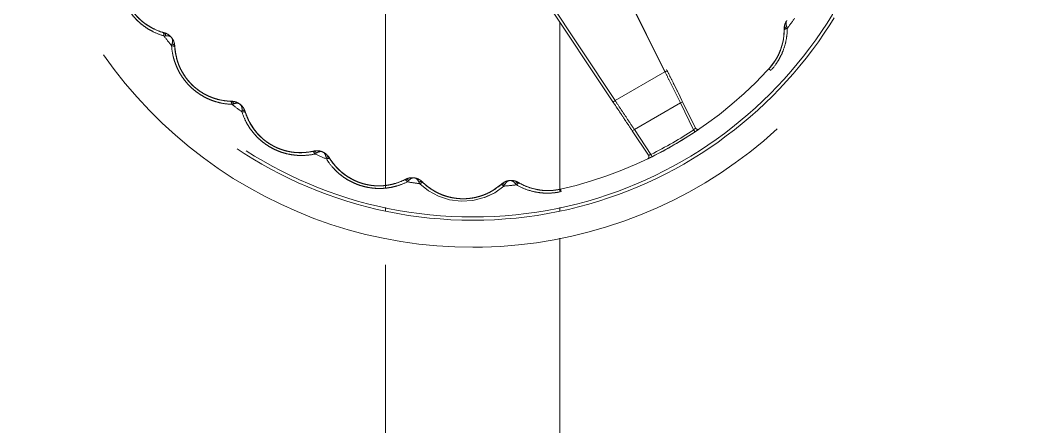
# Model space of a CAD drawing. Extents: x -181672 to 290600, y -29000 to 395522.
# Drawn here: x 11331.9 to 11615.3, y 37439.2 to 37551.7 of the extents above; entities that cross this region are included whole.
import ezdxf

# ---------------------------------------------------------------- set-up
doc = ezdxf.new("R2010")
doc.units = 0
doc.header["$LTSCALE"] = 10
doc.linetypes.add('XFM7Q20PCW-200K$0$ACAD_ISO03W100', pattern=[30, 12, -18])
doc.layers.add('XFM7Q20PCW-200K$0$PCW EQ (FUTURE)', color=252, linetype='XFM7Q20PCW-200K$0$ACAD_ISO03W100', lineweight=9)

# ---------------------------------------------------------------- blocks, each defined once
blk = doc.blocks.new('XFM7Q20PCW-200K$0$漢唐美光 8NHV4A-10FDA-NC150-M - 漢唐美光 8NHV4A-10FDA-NC150-M-V1107-CUB_L40')
for p, q in [((-461.64, -3.58), (-461.33, -3.58)), ((-456.31, -4.42), (-455.23, -4.83)), ((-450.61, -7.8), (-450.14, -7.29)), ((-441.48, -31.75), (-434.19, -28.13)), ((-433.13, -28.29), (-433.71, -28.68)), ((-433.71, -28.68), (-441.17, -32.37)), ((-441.48, -31.75), (-441.17, -32.37)), ((-433.8, -45.13), (-441.17, -32.37)), ((-449.82, -36.65), (-491.77, -57.46)), ((-491.75, -57.49), (-449.8, -36.68)), ((-441.85, -50.46), (-449.8, -36.68)), ((-426.87, -40.52), (-433.8, -45.13)), ((-433.41, -45.71), (-426.64, -41.21)), ((-426.87, -40.52), (-426.25, -40.21)), ((-433.8, -45.13), (-433.41, -45.71)), ((-441.85, -50.46), (-480.85, -76.38)), ((-441.17, -50.87), (-480.73, -77.17)), ((-463.62, -65.79), (-416.52, -65.79)), ((-417.24, -65.6), (-416.56, -65.45)), ((-416.56, -65.45), (-417.24, -65.6)), ((-412.17, -65.79), (-411.25, -65.79)), ((-403.63, -65.79), (-276.3, -65.79)), ((-419.62, -78.7), (-419.64, -79.69)), ((-418.94, -76.99), (-419.1, -77.26)), ((-418.94, -76.99), (-419.1, -77.26)), ((-418.65, -81.97), (-418.44, -82.2)), ((-418.1, -81.29), (-416.27, -83.85)), ((-416.27, -83.85), (-414.97, -86.6)), ((-415.79, -86.53), (-415.33, -87.79)), ((-414.91, -86.77), (-414.1, -89.94)), ((-416.16, -99.52), (-415.62, -98.27)), ((-419.04, -103.69), (-419.26, -103.91)), ((-419.04, -103.69), (-419.26, -103.91)), ((-420.41, -107.11), (-420.38, -106.13)), ((-420.11, -105.18), (-420.38, -106.13)), ((-419.97, -108.58), (-419.83, -108.86)), ((-417.54, -114.09), (-502.15, -114.09)), ((-418.33, -113.7), (-418.19, -115.04)), ((-411.25, -114.09), (-412.17, -114.09)), ((-276.3, -114.09), (-403.63, -114.09)), ((-421.86, -126.2), (-421.05, -125.13)), ((-425.68, -129.54), (-425.95, -129.7)), ((-427.85, -132.53), (-427.58, -131.58)), ((-427.09, -130.72), (-427.58, -131.58)), ((-427.79, -134.06), (-427.72, -134.36)), ((-427.79, -134.06), (-427.72, -134.36)), ((-427.45, -139.43), (-427.65, -140.76)), ((-433.95, -150.68), (-432.89, -149.84)), ((-438.47, -152.98), (-438.77, -153.07)), ((-441.3, -155.34), (-440.81, -154.49)), ((-440.12, -153.78), (-440.81, -154.49)), ((-441.62, -156.84), (-441.62, -157.15)), ((-441.62, -156.84), (-441.62, -157.15)), ((-442.6, -162.13), (-443.12, -163.37)), ((-456.61, -172.56), (-456.92, -172.58)), ((-451.66, -171.44), (-450.43, -170.89)), ((-460.61, -175.53), (-460.69, -175.83)), ((-458.41, -172.93), (-459.25, -173.45)), ((-462.86, -180.42), (-463.67, -181.49))]:
    blk.add_line(p, q)
at = {"flags": 128}
for points in [[(-651.15, -89.94), (-651.05, -84.94), (-650.75, -79.95), (-650.25, -74.98), (-649.55, -70.03), (-648.66, -65.11), (-647.57, -60.23), (-646.28, -55.4), (-644.8, -50.62), (-643.14, -45.91), (-641.28, -41.27), (-639.24, -36.7), (-637.02, -32.22), (-634.63, -27.83), (-632.06, -23.55), (-629.32, -19.36), (-626.41, -15.29), (-623.35, -11.34), (-620.12, -7.52), (-616.75, -3.83), (-613.24, -0.27), (-609.58, 3.14), (-605.79, 6.4), (-601.88, 9.51), (-597.84, 12.46), (-593.69, 15.24), (-589.43, 17.86), (-585.07, 20.3), (-580.61, 22.57), (-576.07, 24.66), (-571.44, 26.56), (-566.75, 28.28), (-561.99, 29.81), (-557.17, 31.15), (-552.3, 32.29), (-547.39, 33.24), (-542.45, 33.99), (-537.48, 34.54), (-532.5, 34.9), (-527.5, 35.05), (-522.5, 35), (-517.51, 34.76), (-512.53, 34.31), (-507.57, 33.67), (-502.64, 32.83), (-497.75, 31.79), (-492.9, 30.55), (-488.11, 29.13), (-483.38, 27.51), (-478.72, 25.71), (-474.13, 23.72), (-469.63, 21.55), (-465.21, 19.2), (-460.9, 16.67), (-456.69, 13.98), (-452.59, 11.12), (-448.6, 8.1), (-444.75, 4.92), (-441.02, 1.59), (-437.42, -1.89), (-433.97, -5.51), (-430.67, -9.26), (-427.52, -13.15), (-424.53, -17.15), (-421.7, -21.27), (-419.04, -25.51), (-416.55, -29.84), (-414.23, -34.27), (-412.09, -38.79), (-410.14, -43.39), (-408.37, -48.07), (-406.79, -52.81), (-405.4, -57.62), (-404.21, -62.47), (-403.2, -67.37), (-402.4, -72.3), (-401.79, -77.27), (-401.39, -82.25), (-401.18, -87.24), (-401.15, -89.94)], [(-461.33, -3.58), (-458.68, -3.81), (-456.12, -4.49), (-453.72, -5.56), (-451.51, -7.03), (-450.61, -7.8)], [(-461.33, -3.58), (-458.71, -3.81), (-456.31, -4.42)], [(-455.23, -4.83), (-452.89, -6.05), (-450.79, -7.63), (-450.61, -7.8)], [(-417.24, -65.6), (-418.3, -61.26), (-419.53, -56.97), (-420.94, -52.74), (-422.51, -48.56), (-424.25, -44.45), (-426.15, -40.41), (-428.21, -36.45), (-430.43, -32.58), (-432.8, -28.79), (-435.32, -25.11), (-437.98, -21.53), (-440.79, -18.06), (-443.73, -14.7), (-446.81, -11.47), (-450.01, -8.36), (-450.61, -7.8)], [(-433.92, -27.11), (-433.86, -27.23), (-433.82, -27.36), (-433.8, -27.49), (-433.81, -27.63), (-433.85, -27.76), (-433.91, -27.89), (-433.98, -27.97), (-434.08, -28.07)], [(-433.13, -28.29), (-430.74, -32.06), (-428.5, -35.92), (-426.42, -39.87), (-426.25, -40.21)], [(-426.64, -41.21), (-426.52, -41.15), (-426.39, -41.11), (-426.25, -41.09), (-426.11, -41.11), (-425.98, -41.15), (-425.86, -41.21), (-425.78, -41.27), (-425.68, -41.38), (-425.62, -41.49)], [(-417.24, -65.6), (-416.88, -68.16), (-416.94, -70.78), (-417.43, -73.33), (-418.31, -75.76), (-418.94, -76.99)], [(-417.24, -65.6), (-416.88, -68.21), (-416.95, -70.81), (-417.16, -72.22)], [(-418.94, -76.99), (-417.84, -74.61), (-417.16, -72.22)], [(-414.1, -89.94), (-414.91, -86.76), (-416.27, -83.85), (-418.1, -81.29)], [(-418.44, -82.2), (-416.9, -84.33), (-415.79, -86.53)], [(-415.33, -87.79), (-414.75, -90.37), (-414.59, -92.99), (-414.87, -95.56), (-415.56, -98.1), (-416.64, -100.44), (-418.09, -102.6), (-419.04, -103.69)], [(-401.15, -89.94), (-401.25, -94.94), (-401.55, -99.93), (-402.05, -104.91), (-402.75, -109.86), (-403.64, -114.78), (-404.73, -119.66), (-406.02, -124.49), (-407.49, -129.26), (-409.16, -133.98), (-411.02, -138.62), (-413.06, -143.19), (-415.27, -147.67), (-417.67, -152.05), (-420.24, -156.34), (-422.98, -160.52), (-425.89, -164.59), (-428.95, -168.54), (-432.17, -172.37), (-435.54, -176.06), (-439.06, -179.61), (-442.72, -183.02), (-446.51, -186.29), (-450.42, -189.39), (-454.46, -192.34), (-458.61, -195.13), (-462.87, -197.74), (-467.23, -200.19), (-471.69, -202.46), (-476.23, -204.54), (-480.85, -206.45), (-485.55, -208.17), (-490.31, -209.7), (-495.13, -211.03), (-499.99, -212.18), (-504.9, -213.12), (-509.85, -213.88), (-514.82, -214.43), (-519.8, -214.78), (-524.8, -214.94), (-529.8, -214.89), (-534.79, -214.64), (-539.77, -214.2), (-544.73, -213.55), (-549.66, -212.71), (-554.55, -211.67), (-559.39, -210.44), (-564.19, -209.02), (-568.92, -207.4), (-573.58, -205.6), (-578.17, -203.61), (-582.67, -201.43), (-587.08, -199.09), (-591.4, -196.56), (-595.61, -193.87), (-599.71, -191.01), (-603.69, -187.98), (-607.55, -184.8), (-611.28, -181.47), (-614.87, -177.99), (-618.32, -174.38), (-621.63, -170.62), (-624.78, -166.74), (-627.77, -162.73), (-630.6, -158.61), (-633.26, -154.38), (-635.75, -150.05), (-638.07, -145.62), (-640.2, -141.1), (-642.16, -136.49), (-643.93, -131.82), (-645.51, -127.07), (-646.9, -122.27), (-648.09, -117.42), (-649.09, -112.52), (-649.9, -107.58), (-650.5, -102.62), (-650.91, -97.64), (-651.12, -92.64), (-651.15, -89.94)], [(-418.76, -104.62), (-416.82, -102.22), (-415.31, -99.45), (-414.32, -96.4), (-413.9, -93.18), (-414.1, -89.94)], [(-419.04, -103.69), (-417.38, -101.64), (-416.16, -99.52)], [(-419.83, -108.86), (-418.86, -111.3), (-418.33, -113.7)], [(-418.19, -115.04), (-418.26, -117.69), (-418.75, -120.27), (-419.65, -122.69), (-420.94, -124.98), (-422.56, -126.99), (-424.5, -128.72), (-425.68, -129.54)], [(-425.68, -129.54), (-423.58, -127.97), (-421.86, -126.2)], [(-427.72, -134.36), (-427.38, -136.97), (-427.45, -139.43)], [(-427.65, -140.76), (-428.36, -143.31), (-429.47, -145.69), (-430.93, -147.82), (-432.75, -149.72), (-434.81, -151.27), (-437.12, -152.47), (-438.47, -152.98)], [(-438.47, -152.98), (-436.04, -151.97), (-433.95, -150.68)], [(-441.62, -157.15), (-441.93, -159.76), (-442.6, -162.13)], [(-443.12, -163.37), (-444.44, -165.67), (-446.1, -167.7), (-448.04, -169.41), (-450.26, -170.8), (-452.65, -171.8), (-455.18, -172.4), (-456.61, -172.56)], [(-456.61, -172.56), (-454.01, -172.18), (-451.66, -171.44)], [(-460.69, -175.83), (-461.63, -178.29), (-462.86, -180.42)], [(-463.67, -181.49), (-465.51, -183.4), (-467.62, -184.96), (-469.92, -186.14), (-472.42, -186.95), (-474.97, -187.33), (-477.57, -187.29), (-479, -187.09)]]:
    blk.add_lwpolyline(points, dxfattribs=at)
blk.add_circle((-526.15, -89.94), 379.98)
for centre, radius, start, end in [((-526.15, -89.94), 117.51, 0, 180), ((-526.15, -89.94), 116.61, 0, 180), ((-526.15, -89.94), 108.39, 53.5796, 55.4204), ((-434.5, -27.51), 0.7, 296.3873, 34.2654), ((-526.15, -89.94), 111.6, 26.4637, 33.5363), ((-526.15, -89.94), 110.9, 26.4637, 33.5363), ((-426.25, -41.79), 0.7, 25.7341, 123.6127), ((-526.15, -89.94), 108.39, 4.5796, 6.4204), ((-526.15, -89.94), 117.51, 180, 0), ((-526.15, -89.94), 116.61, 180, 0), ((-526.15, -89.94), 108.39, 350.3796, 352.2204), ((-526.15, -89.94), 108.39, 336.1796, 338.0204), ((-526.15, -89.94), 108.39, 321.9796, 323.8204), ((-526.15, -89.94), 108.39, 307.7796, 309.6204)]:
    blk.add_arc(centre, radius, start, end)
for centre, major_axis, ratio, start_param, end_param in [((-461.32, -2.08), (0.01, 1.5), 0.34988, 2.01934, 3.141593), ((-449.51, -36.52), (-0.311, 0.627), 0.481025, 0, 1.601158), ((-441.56, -50.29), (-0.388, 0.583), 0.481025, 1.540435, 3.141593), ((-417.64, -77.73), (-1.3, 0.74), 0.34988, 0, 1.122252), ((-417.3, -81.22), (1.14, 0.98), 0.34988, 2.01934, 3.141593), ((-417.96, -104.72), (-1.08, 1.04), 0.34988, 0, 1.122252), ((-418.49, -108.19), (1.34, 0.67), 0.34988, 2.01934, 3.141593), ((-424.89, -130.81), (-0.79, 1.27), 0.34988, 0, 1.122252), ((-426.25, -134.04), (1.47, 0.32), 0.34988, 2.01934, 3.141593), ((-438.01, -154.4), (-0.46, 1.43), 0.34988, 0, 1.122252), ((-440.13, -157.2), (-1.5, 0.05), 0.34988, 5.160933, 6.283185), ((-456.52, -174.06), (-0.09, 1.5), 0.34988, 0, 1.122252), ((-459.25, -176.25), (-1.44, 0.42), 0.34988, 5.160933, 6.283185)]:
    blk.add_ellipse(centre, major_axis=major_axis, ratio=ratio, start_param=start_param, end_param=end_param)
for points in [[(-464.01, -2.83), (-463.8, -2.98), (-463.29, -3.15), (-462.62, -3.02), (-462.26, -2.89)], [(-462.26, -2.89), (-462.44, -2.95), (-462.78, -3.05), (-463.26, -3.09), (-463.67, -3.02), (-463.91, -2.91), (-464.01, -2.83)], [(-464.01, -2.83), (-463.68, -3.07), (-462.93, -3.45), (-462.08, -3.58), (-461.64, -3.58)], [(-462.26, -2.89), (-462.18, -2.86), (-462.11, -2.83), (-462.03, -2.81)], [(-462.03, -2.81), (-462.11, -2.83), (-462.18, -2.86), (-462.26, -2.89)], [(-450.14, -7.29), (-450.95, -6.55), (-452.7, -5.22), (-455.62, -3.77), (-458.7, -2.91), (-460.77, -2.73), (-461.8, -2.72)], [(-461.58, -2.72), (-460.63, -2.74), (-459.66, -2.84), (-458.71, -3.01)], [(-461.64, -3.58), (-461.76, -3.58), (-462, -3.46), (-462.19, -3.09), (-462.26, -2.89)], [(-461.64, -3.58), (-461.59, -3.58), (-461.49, -3.58), (-461.38, -3.58), (-461.33, -3.58)], [(-461.33, -3.58), (-460.39, -3.58), (-458.5, -3.76), (-455.67, -4.55), (-452.97, -5.89), (-451.36, -7.11), (-450.61, -7.8)], [(-458.71, -3.01), (-457.67, -3.2), (-456.65, -3.49), (-455.65, -3.87)], [(-455.65, -3.87), (-455.14, -4.07), (-454.15, -4.5), (-453.21, -5.02), (-452.75, -5.31)], [(-452.75, -5.31), (-451.82, -5.88), (-450.95, -6.54), (-450.14, -7.29)], [(-434.19, -28.13), (-434.19, -28.13), (-434.07, -28.26), (-433.84, -28.53), (-433.71, -28.68)], [(-450.43, -36.19), (-449.52, -35.74), (-447.61, -34.79), (-444.59, -33.29), (-442.51, -32.26), (-441.48, -31.75)], [(-441.48, -31.75), (-442.44, -32.23), (-444.38, -33.19), (-447.2, -34.59), (-448.97, -35.47), (-449.82, -35.89)], [(-426.87, -40.52), (-426.81, -40.71), (-426.69, -41.05), (-426.64, -41.21), (-426.64, -41.21)], [(-441.83, -50.49), (-441.01, -49.95), (-439.31, -48.81), (-436.59, -46.99), (-434.73, -45.75), (-433.8, -45.13)], [(-433.41, -45.71), (-434.38, -46.35), (-436.31, -47.64), (-439.12, -49.51), (-440.89, -50.68), (-441.74, -51.24)], [(-441.17, -50.87), (-440.38, -50.35), (-438.73, -49.25), (-436.11, -47.51), (-434.31, -46.31), (-433.41, -45.71)], [(-418.94, -76.99), (-418.48, -76.18), (-417.69, -74.45), (-416.96, -71.6), (-416.77, -68.6), (-417.02, -66.59), (-417.24, -65.6)], [(-416.47, -65.89), (-416.29, -66.81), (-416.18, -67.75), (-416.16, -68.69)], [(-416.16, -68.69), (-416.12, -69.78), (-416.19, -70.86), (-416.36, -71.92)], [(-416.36, -71.92), (-416.53, -72.98), (-416.79, -74.01), (-417.14, -75)], [(-417.14, -75), (-417.49, -75.99), (-417.93, -76.93), (-418.44, -77.82)], [(-419.64, -79.69), (-419.68, -79.28), (-419.64, -78.44), (-419.32, -77.64), (-419.1, -77.26)], [(-419.1, -77.26), (-419.21, -77.45), (-419.4, -77.84), (-419.58, -78.45), (-419.67, -79.07), (-419.66, -79.48), (-419.64, -79.69)], [(-419.64, -79.69), (-419.67, -79.43), (-419.55, -78.91), (-419.11, -78.39), (-418.81, -78.14)], [(-418.81, -78.14), (-418.96, -78.26), (-419.22, -78.51), (-419.49, -78.9), (-419.64, -79.3), (-419.65, -79.56), (-419.64, -79.69)], [(-418.81, -78.14), (-418.95, -77.98), (-419.18, -77.64), (-419.16, -77.36), (-419.1, -77.26)], [(-418.94, -76.99), (-418.97, -77.04), (-419.02, -77.13), (-419.07, -77.22), (-419.1, -77.26)], [(-418.81, -78.14), (-418.75, -78.09), (-418.63, -77.99), (-418.5, -77.88), (-418.44, -77.82)], [(-419.64, -79.69), (-419.62, -79.94), (-419.41, -80.44), (-418.87, -80.86), (-418.53, -81.05)], [(-418.53, -81.05), (-418.7, -80.96), (-419, -80.76), (-419.34, -80.43), (-419.56, -80.07), (-419.63, -79.82), (-419.64, -79.69)], [(-418.65, -81.97), (-418.79, -81.8), (-419.05, -81.46), (-419.35, -80.89), (-419.55, -80.3), (-419.62, -79.89), (-419.64, -79.69)], [(-419.64, -79.69), (-419.6, -80.1), (-419.4, -80.91), (-418.94, -81.64), (-418.65, -81.97)], [(-418.53, -81.05), (-418.64, -81.23), (-418.79, -81.61), (-418.72, -81.88), (-418.65, -81.97)], [(-418.65, -81.97), (-418.61, -82), (-418.55, -82.08), (-418.48, -82.16), (-418.44, -82.2)], [(-418.53, -81.05), (-418.46, -81.09), (-418.39, -81.13), (-418.32, -81.17)], [(-418.32, -81.17), (-418.39, -81.13), (-418.46, -81.09), (-418.53, -81.05)], [(-419.26, -103.91), (-419.41, -104.06), (-419.69, -104.4), (-420.02, -104.94), (-420.26, -105.52), (-420.35, -105.93), (-420.38, -106.13)], [(-420.38, -106.13), (-420.32, -105.72), (-420.07, -104.92), (-419.57, -104.22), (-419.26, -103.91)], [(-419.19, -104.83), (-419.37, -104.91), (-419.68, -105.09), (-420.04, -105.4), (-420.28, -105.75), (-420.36, -106), (-420.38, -106.13)], [(-420.38, -106.13), (-420.34, -105.87), (-420.1, -105.39), (-419.55, -105), (-419.19, -104.83)], [(-419.26, -103.91), (-419.34, -103.99), (-419.43, -104.25), (-419.29, -104.64), (-419.19, -104.83)], [(-419.26, -103.91), (-419.22, -103.87), (-419.15, -103.8), (-419.08, -103.73), (-419.04, -103.69)], [(-418.98, -104.73), (-419.05, -104.76), (-419.12, -104.8), (-419.19, -104.83)], [(-419.19, -104.83), (-419.12, -104.8), (-419.05, -104.76), (-418.98, -104.73)], [(-420.38, -106.13), (-420.44, -106.54), (-420.44, -107.37), (-420.18, -108.19), (-419.97, -108.58)], [(-419.97, -108.58), (-420.08, -108.39), (-420.24, -107.99), (-420.39, -107.37), (-420.44, -106.74), (-420.41, -106.33), (-420.38, -106.13)], [(-420.38, -106.13), (-420.42, -106.38), (-420.34, -106.92), (-419.92, -107.46), (-419.64, -107.72)], [(-419.64, -107.72), (-419.78, -107.59), (-420.02, -107.33), (-420.27, -106.92), (-420.4, -106.52), (-420.4, -106.26), (-420.38, -106.13)], [(-419.64, -107.72), (-419.79, -107.87), (-420.03, -108.2), (-420.03, -108.48), (-419.97, -108.58)], [(-419.97, -108.58), (-419.95, -108.63), (-419.9, -108.72), (-419.86, -108.81), (-419.83, -108.86)], [(-419.28, -108.06), (-419.34, -108), (-419.46, -107.88), (-419.58, -107.78), (-419.64, -107.72)], [(-419.28, -108.06), (-418.82, -108.97), (-418.44, -109.94), (-418.15, -110.95)], [(-418.15, -110.95), (-417.85, -111.95), (-417.64, -113), (-417.54, -114.07)], [(-417.54, -114.07), (-417.48, -114.6), (-417.42, -115.68), (-417.46, -116.76), (-417.51, -117.3)], [(-417.51, -117.3), (-417.56, -117.84), (-417.7, -118.93), (-417.95, -119.99), (-418.1, -120.52)], [(-418.1, -120.52), (-418.25, -121.04), (-418.6, -122.08), (-419.04, -123.08), (-419.29, -123.56)], [(-419.29, -123.56), (-419.53, -124.05), (-420.06, -125), (-420.67, -125.88), (-421, -126.31)], [(-425.95, -129.7), (-426.14, -129.82), (-426.49, -130.07), (-426.94, -130.52), (-427.31, -131.02), (-427.5, -131.39), (-427.58, -131.58)], [(-427.58, -131.58), (-427.42, -131.2), (-426.98, -130.49), (-426.33, -129.93), (-425.95, -129.7)], [(-425.95, -129.7), (-426.05, -129.76), (-426.2, -130), (-426.17, -130.41), (-426.11, -130.61)], [(-425.95, -129.7), (-425.91, -129.68), (-425.82, -129.63), (-425.73, -129.57), (-425.68, -129.54)], [(-427.58, -131.58), (-427.74, -131.96), (-427.95, -132.77), (-427.89, -133.63), (-427.79, -134.06)], [(-427.79, -134.06), (-427.84, -133.84), (-427.91, -133.41), (-427.9, -132.78), (-427.79, -132.16), (-427.66, -131.77), (-427.58, -131.58)], [(-427.58, -131.58), (-427.68, -131.82), (-427.73, -132.35), (-427.47, -132.98), (-427.25, -133.31)], [(-427.25, -133.31), (-427.36, -133.15), (-427.53, -132.83), (-427.67, -132.38), (-427.69, -131.95), (-427.63, -131.7), (-427.58, -131.58)], [(-427.58, -131.58), (-427.48, -131.34), (-427.13, -130.93), (-426.5, -130.69), (-426.11, -130.61)], [(-426.11, -130.61), (-426.3, -130.65), (-426.65, -130.75), (-427.07, -130.96), (-427.39, -131.24), (-427.53, -131.46), (-427.58, -131.58)], [(-426.11, -130.61), (-426.04, -130.6), (-425.96, -130.58), (-425.88, -130.56)], [(-425.88, -130.56), (-425.96, -130.58), (-426.04, -130.6), (-426.11, -130.61)], [(-427.79, -134.06), (-427.82, -133.95), (-427.75, -133.68), (-427.44, -133.41), (-427.25, -133.31)], [(-427.72, -134.36), (-427.73, -134.31), (-427.76, -134.21), (-427.78, -134.11), (-427.79, -134.06)], [(-426.99, -133.72), (-427.04, -133.65), (-427.12, -133.51), (-427.21, -133.37), (-427.25, -133.31)], [(-426.99, -133.72), (-426.77, -134.72), (-426.64, -135.75), (-426.6, -136.8)], [(-426.6, -136.8), (-426.56, -137.85), (-426.61, -138.91), (-426.77, -139.97)], [(-426.77, -139.97), (-426.85, -140.5), (-427.06, -141.56), (-427.36, -142.6), (-427.54, -143.12)], [(-428.9, -146.09), (-429.17, -146.56), (-429.76, -147.48), (-430.78, -148.77), (-431.9, -149.95), (-432.71, -150.66), (-433.13, -150.99)], [(-438.77, -153.07), (-438.72, -153.05), (-438.62, -153.02), (-438.52, -152.99), (-438.47, -152.98)], [(-435.8, -152.73), (-436.6, -153.15), (-437.43, -153.51), (-438.27, -153.8)], [(-433.13, -150.99), (-433.55, -151.32), (-434.42, -151.95), (-435.33, -152.48), (-435.8, -152.73)], [(-441.62, -156.84), (-441.61, -156.62), (-441.57, -156.19), (-441.41, -155.57), (-441.15, -155), (-440.93, -154.65), (-440.81, -154.49)], [(-440.81, -154.49), (-441.06, -154.82), (-441.46, -155.55), (-441.61, -156.4), (-441.62, -156.84)], [(-440.81, -154.49), (-440.96, -154.69), (-441.14, -155.2), (-441.04, -155.87), (-440.91, -156.24)], [(-440.91, -156.24), (-440.97, -156.06), (-441.06, -155.71), (-441.09, -155.24), (-441.01, -154.82), (-440.89, -154.59), (-440.81, -154.49)], [(-438.77, -153.07), (-438.98, -153.13), (-439.38, -153.29), (-439.93, -153.61), (-440.41, -154.01), (-440.68, -154.32), (-440.81, -154.49)], [(-440.81, -154.49), (-440.56, -154.16), (-439.96, -153.57), (-439.19, -153.19), (-438.77, -153.07)], [(-440.81, -154.49), (-440.65, -154.28), (-440.21, -153.97), (-439.54, -153.89), (-439.15, -153.91)], [(-439.15, -153.91), (-439.34, -153.9), (-439.7, -153.91), (-440.16, -154.01), (-440.54, -154.2), (-440.73, -154.38), (-440.81, -154.49)], [(-438.77, -153.07), (-438.88, -153.1), (-439.08, -153.29), (-439.15, -153.7), (-439.15, -153.91)], [(-439.15, -153.91), (-439.07, -153.91), (-438.99, -153.92), (-438.91, -153.92)], [(-438.91, -153.92), (-438.99, -153.92), (-439.07, -153.91), (-439.15, -153.91)], [(-441.62, -156.84), (-441.61, -156.72), (-441.49, -156.48), (-441.12, -156.3), (-440.91, -156.24)], [(-441.62, -156.84), (-441.62, -156.89), (-441.62, -156.99), (-441.62, -157.1), (-441.62, -157.15)], [(-440.76, -156.71), (-440.79, -157.73), (-440.92, -158.76), (-441.13, -159.79)], [(-440.84, -156.47), (-440.86, -156.39), (-440.89, -156.32), (-440.91, -156.24)], [(-440.91, -156.24), (-440.89, -156.32), (-440.86, -156.39), (-440.84, -156.47)], [(-441.13, -159.79), (-441.35, -160.81), (-441.67, -161.83), (-442.08, -162.82)], [(-442.08, -162.82), (-442.29, -163.32), (-442.75, -164.29), (-443.3, -165.23), (-443.6, -165.68)], [(-443.6, -165.68), (-443.9, -166.13), (-444.54, -167.02), (-445.26, -167.84), (-445.65, -168.23)], [(-445.65, -168.23), (-446.03, -168.62), (-446.82, -169.37), (-447.69, -170.03), (-448.14, -170.35)], [(-456.92, -172.58), (-457.14, -172.58), (-457.57, -172.64), (-458.18, -172.82), (-458.75, -173.09), (-459.09, -173.32), (-459.25, -173.45)], [(-459.25, -173.45), (-458.92, -173.19), (-458.2, -172.77), (-457.36, -172.59), (-456.92, -172.58)], [(-456.92, -172.58), (-457.04, -172.58), (-457.28, -172.72), (-457.44, -173.09), (-457.5, -173.3)], [(-456.92, -172.58), (-456.87, -172.57), (-456.77, -172.57), (-456.66, -172.56), (-456.61, -172.56)], [(-450.95, -171.94), (-451.44, -172.16), (-452.43, -172.55), (-453.45, -172.85), (-453.96, -172.97)], [(-448.14, -170.35), (-448.58, -170.66), (-449.5, -171.24), (-450.46, -171.73), (-450.95, -171.94)], [(-459.75, -175.61), (-460.03, -176.6), (-460.4, -177.57), (-460.87, -178.51)], [(-460.61, -175.53), (-460.62, -175.58), (-460.65, -175.68), (-460.68, -175.78), (-460.69, -175.83)], [(-460.61, -175.53), (-460.55, -175.32), (-460.4, -174.91), (-460.1, -174.35), (-459.71, -173.86), (-459.41, -173.58), (-459.25, -173.45)], [(-459.25, -173.45), (-459.57, -173.71), (-460.14, -174.32), (-460.49, -175.1), (-460.61, -175.53)], [(-459.78, -175.13), (-459.99, -175.13), (-460.39, -175.21), (-460.58, -175.42), (-460.61, -175.53)], [(-459.25, -173.45), (-459.45, -173.61), (-459.75, -174.06), (-459.81, -174.74), (-459.78, -175.13)], [(-459.78, -175.13), (-459.79, -174.93), (-459.8, -174.57), (-459.7, -174.11), (-459.52, -173.72), (-459.35, -173.53), (-459.25, -173.45)], [(-459.76, -175.36), (-459.77, -175.28), (-459.77, -175.2), (-459.78, -175.13)], [(-459.78, -175.13), (-459.77, -175.2), (-459.77, -175.28), (-459.76, -175.36)], [(-459.25, -173.45), (-459.05, -173.29), (-458.54, -173.09), (-457.87, -173.18), (-457.5, -173.3)], [(-457.5, -173.3), (-457.68, -173.24), (-458.03, -173.16), (-458.51, -173.15), (-458.92, -173.24), (-459.15, -173.37), (-459.25, -173.45)], [(-457.5, -173.3), (-457.42, -173.32), (-457.35, -173.34), (-457.27, -173.37)], [(-457.27, -173.37), (-457.35, -173.34), (-457.42, -173.32), (-457.5, -173.3)], [(-453.96, -172.97), (-454.98, -173.22), (-456.01, -173.38), (-457.03, -173.44)], [(-460.87, -178.51), (-461.33, -179.45), (-461.88, -180.36), (-462.53, -181.22)], [(-462.53, -181.22), (-462.85, -181.65), (-463.53, -182.48), (-464.3, -183.25), (-464.7, -183.62)]]:
    blk.add_open_spline(points, degree=3)
for points, knots in [([(-450.61, -7.8), (-451.36, -7.11), (-452.57, -6.19), (-454.32, -5.22), (-456.14, -4.42), (-458.5, -3.76), (-460.4, -3.58), (-461.33, -3.58)], [-1, -1, -1, -1, -0.75, -0.625, -0.5, -0.25, 0, 0, 0, 0]), ([(-433.13, -28.29), (-433.27, -28.08), (-433.47, -27.78), (-433.69, -27.45), (-433.86, -27.2), (-433.92, -27.11), (-433.92, -27.11)], [-1, -1, -1, -1, -0.666667, -0.5, -0.333333, 0, 0, 0, 0]), ([(-441.17, -32.37), (-442.17, -32.87), (-444.18, -33.86), (-447.1, -35.3), (-448.93, -36.21), (-449.8, -36.64)], [-1, -1, -1, -1, -0.6666667, -0.3333333, -0.0025822, -0.0025822, -0.0025822, -0.0025822]), ([(-426.25, -40.21), (-426.13, -40.44), (-425.97, -40.76), (-425.8, -41.12), (-425.67, -41.39), (-425.62, -41.49), (-425.62, -41.49)], [-1, -1, -1, -1, -0.666667, -0.5, -0.333333, 0, 0, 0, 0]), ([(-417.24, -65.6), (-417.02, -66.6), (-416.83, -68.1), (-416.86, -70.1), (-417.08, -72.08), (-417.69, -74.45), (-418.48, -76.18), (-418.94, -76.99)], [-1, -1, -1, -1, -0.75, -0.625, -0.5, -0.25, 0, 0, 0, 0]), ([(-418.44, -77.82), (-417.93, -76.94), (-417.06, -75.04), (-416.39, -72.47), (-416.15, -70.32), (-416.12, -68.15), (-416.32, -66.53), (-416.56, -65.45)], [-1, -1, -1, -1, -0.75, -0.5, -0.375, -0.25, 0, 0, 0, 0]), ([(-419.04, -103.69), (-418.4, -103.02), (-417.5, -101.9), (-416.5, -100.23), (-415.86, -98.91), (-415.34, -97.52), (-414.94, -96.06), (-414.69, -94.57), (-414.57, -93.06), (-414.6, -91.55), (-414.77, -90.04), (-415.08, -88.57), (-415.97, -85.72), (-417.23, -83.62), (-418.44, -82.2)], [-1, -1, -1, -1, -0.875, -0.8125, -0.75, -0.6875, -0.625, -0.5625, -0.5, -0.4375, -0.375, -0.3125, -0.25, 0, 0, 0, 0]), ([(-418.44, -82.2), (-417.84, -82.91), (-417, -84.07), (-416.09, -85.79), (-415.53, -87.15), (-415.09, -88.57), (-414.78, -90.04), (-414.6, -91.55), (-414.57, -93.06), (-414.69, -94.57), (-414.94, -96.06), (-415.33, -97.51), (-416.38, -100.31), (-417.75, -102.34), (-419.04, -103.69)], [-1, -1, -1, -1, -0.875, -0.8125, -0.75, -0.6875, -0.625, -0.5625, -0.5, -0.4375, -0.375, -0.3125, -0.25, 0, 0, 0, 0]), ([(-425.68, -129.54), (-424.9, -129.05), (-423.75, -128.19), (-422.37, -126.82), (-421.43, -125.69), (-420.58, -124.47), (-419.84, -123.15), (-419.23, -121.77), (-418.75, -120.34), (-418.4, -118.86), (-418.2, -117.36), (-418.14, -115.86), (-418.3, -112.88), (-419, -110.53), (-419.83, -108.86)], [-1, -1, -1, -1, -0.875, -0.8125, -0.75, -0.6875, -0.625, -0.5625, -0.5, -0.4375, -0.375, -0.3125, -0.25, 0, 0, 0, 0]), ([(-419.83, -108.86), (-419.42, -109.69), (-418.9, -111.03), (-418.44, -112.92), (-418.22, -114.37), (-418.14, -115.86), (-418.2, -117.36), (-418.4, -118.86), (-418.75, -120.34), (-419.23, -121.77), (-419.84, -123.16), (-420.58, -124.46), (-422.28, -126.92), (-424.1, -128.55), (-425.68, -129.54)], [-1, -1, -1, -1, -0.875, -0.8125, -0.75, -0.6875, -0.625, -0.5625, -0.5, -0.4375, -0.375, -0.3125, -0.25, 0, 0, 0, 0]), ([(-425.64, -130.51), (-424.77, -129.97), (-423.1, -128.72), (-421.29, -126.77), (-420.06, -125), (-419.26, -123.58), (-418.6, -122.08), (-418.07, -120.53), (-417.71, -118.93), (-417.49, -117.3), (-417.42, -115.67), (-417.51, -114.06), (-417.75, -112.48), (-418.25, -110.42), (-418.83, -108.97), (-419.28, -108.06)], [-1, -1, -1, -1, -0.875, -0.75, -0.6875, -0.625, -0.5625, -0.5, -0.4375, -0.375, -0.3125, -0.25, -0.1875, -0.125, 0, 0, 0, 0]), ([(-421, -126.31), (-421.32, -126.73), (-422.01, -127.55), (-423.52, -129.04), (-424.77, -129.98), (-425.64, -130.51)], [-0.25, -0.25, -0.25, -0.25, -0.1875, -0.125, 0, 0, 0, 0]), ([(-438.66, -153.93), (-437.68, -153.62), (-435.76, -152.82), (-433.53, -151.37), (-431.9, -149.95), (-430.78, -148.77), (-429.77, -147.48), (-428.88, -146.1), (-428.13, -144.65), (-427.52, -143.12), (-427.06, -141.56), (-426.75, -139.97), (-426.59, -138.38), (-426.57, -136.27), (-426.77, -134.71), (-426.99, -133.72)], [-1, -1, -1, -1, -0.875, -0.75, -0.6875, -0.625, -0.5625, -0.5, -0.4375, -0.375, -0.3125, -0.25, -0.1875, -0.125, 0, 0, 0, 0]), ([(-438.47, -152.98), (-437.58, -152.69), (-436.26, -152.14), (-434.59, -151.15), (-433.39, -150.29), (-432.27, -149.31), (-431.24, -148.22), (-430.3, -147.03), (-429.48, -145.75), (-428.79, -144.41), (-428.22, -143), (-427.8, -141.56), (-427.22, -138.63), (-427.33, -136.19), (-427.72, -134.36)], [-1, -1, -1, -1, -0.875, -0.8125, -0.75, -0.6875, -0.625, -0.5625, -0.5, -0.4375, -0.375, -0.3125, -0.25, 0, 0, 0, 0]), ([(-427.72, -134.36), (-427.52, -135.27), (-427.35, -136.69), (-427.36, -138.64), (-427.51, -140.1), (-427.8, -141.56), (-428.23, -143), (-428.79, -144.41), (-429.48, -145.75), (-430.3, -147.03), (-431.24, -148.22), (-432.27, -149.31), (-434.52, -151.27), (-436.69, -152.41), (-438.47, -152.98)], [-1, -1, -1, -1, -0.875, -0.8125, -0.75, -0.6875, -0.625, -0.5625, -0.5, -0.4375, -0.375, -0.3125, -0.25, 0, 0, 0, 0]), ([(-427.54, -143.12), (-427.72, -143.63), (-428.12, -144.62), (-428.61, -145.57), (-428.86, -146.03)], [-0.625, -0.625, -0.625, -0.625, -0.5625, -0.5028346, -0.5028346, -0.5028346, -0.5028346]), ([(-457.03, -173.44), (-456.01, -173.38), (-453.95, -173.07), (-451.43, -172.21), (-449.5, -171.24), (-448.12, -170.37), (-446.83, -169.37), (-445.63, -168.25), (-444.54, -167.02), (-443.58, -165.69), (-442.75, -164.29), (-442.06, -162.83), (-441.51, -161.33), (-440.98, -159.28), (-440.79, -157.72), (-440.76, -156.71)], [-1, -1, -1, -1, -0.875, -0.75, -0.6875, -0.625, -0.5625, -0.5, -0.4375, -0.375, -0.3125, -0.25, -0.1875, -0.125, 0, 0, 0, 0]), ([(-456.61, -172.56), (-455.68, -172.5), (-454.26, -172.28), (-452.4, -171.74), (-451.03, -171.2), (-449.71, -170.52), (-448.43, -169.72), (-447.23, -168.79), (-446.13, -167.76), (-445.12, -166.63), (-444.23, -165.4), (-443.47, -164.11), (-442.19, -161.41), (-441.69, -159.01), (-441.62, -157.15)], [-1, -1, -1, -1, -0.875, -0.8125, -0.75, -0.6875, -0.625, -0.5625, -0.5, -0.4375, -0.375, -0.3125, -0.25, 0, 0, 0, 0]), ([(-441.62, -157.15), (-441.66, -158.08), (-441.83, -159.5), (-442.33, -161.38), (-442.83, -162.76), (-443.47, -164.11), (-444.23, -165.4), (-445.13, -166.63), (-446.13, -167.76), (-447.23, -168.8), (-448.43, -169.72), (-449.7, -170.52), (-452.36, -171.87), (-454.75, -172.44), (-456.61, -172.56)], [-1, -1, -1, -1, -0.875, -0.8125, -0.75, -0.6875, -0.625, -0.5625, -0.5, -0.4375, -0.375, -0.3125, -0.25, 0, 0, 0, 0]), ([(-479.62, -187.84), (-478.62, -188.03), (-476.54, -188.24), (-473.89, -188.03), (-471.78, -187.56), (-470.24, -187.05), (-468.73, -186.4), (-467.3, -185.61), (-465.94, -184.68), (-464.68, -183.63), (-463.53, -182.48), (-462.5, -181.23), (-461.61, -179.91), (-460.59, -178.05), (-460.03, -176.59), (-459.75, -175.61)], [-1, -1, -1, -1, -0.875, -0.75, -0.6875, -0.625, -0.5625, -0.5, -0.4375, -0.375, -0.3125, -0.25, -0.1875, -0.125, 0, 0, 0, 0]), ([(-479, -187.09), (-478.09, -187.26), (-476.66, -187.4), (-474.72, -187.33), (-473.26, -187.14), (-471.81, -186.81), (-470.38, -186.35), (-468.99, -185.74), (-467.66, -185.01), (-466.41, -184.16), (-465.24, -183.19), (-464.19, -182.13), (-462.29, -179.82), (-461.21, -177.62), (-460.69, -175.83)], [-1, -1, -1, -1, -0.875, -0.8125, -0.75, -0.6875, -0.625, -0.5625, -0.5, -0.4375, -0.375, -0.3125, -0.25, 0, 0, 0, 0]), ([(-460.69, -175.83), (-460.95, -176.72), (-461.47, -178.06), (-462.41, -179.76), (-463.24, -180.98), (-464.18, -182.12), (-465.25, -183.19), (-466.41, -184.16), (-467.66, -185.01), (-468.99, -185.75), (-470.38, -186.35), (-471.8, -186.81), (-474.72, -187.47), (-477.17, -187.44), (-479, -187.09)], [-1, -1, -1, -1, -0.875, -0.8125, -0.75, -0.6875, -0.625, -0.5625, -0.5, -0.4375, -0.375, -0.3125, -0.25, 0, 0, 0, 0])]:
    blk.add_open_spline(points, degree=3, knots=knots)
blk = doc.blocks.new('XFM7Q20PCW-200K')
at = {"layer": 'XFM7Q20PCW-200K$0$PCW EQ (FUTURE)', "rotation": 270}
blk.add_blockref('XFM7Q20PCW-200K$0$漢唐美光 8NHV4A-10FDA-NC150-M - 漢唐美光 8NHV4A-10FDA-NC150-M-V1107-CUB_L40', (11547.22, 37087.72), dxfattribs=at)

msp = doc.modelspace()

# ---------------------------------------------------------------- block references
msp.add_blockref('XFM7Q20PCW-200K', (0, 0))

doc.saveas('drawing.dxf')
